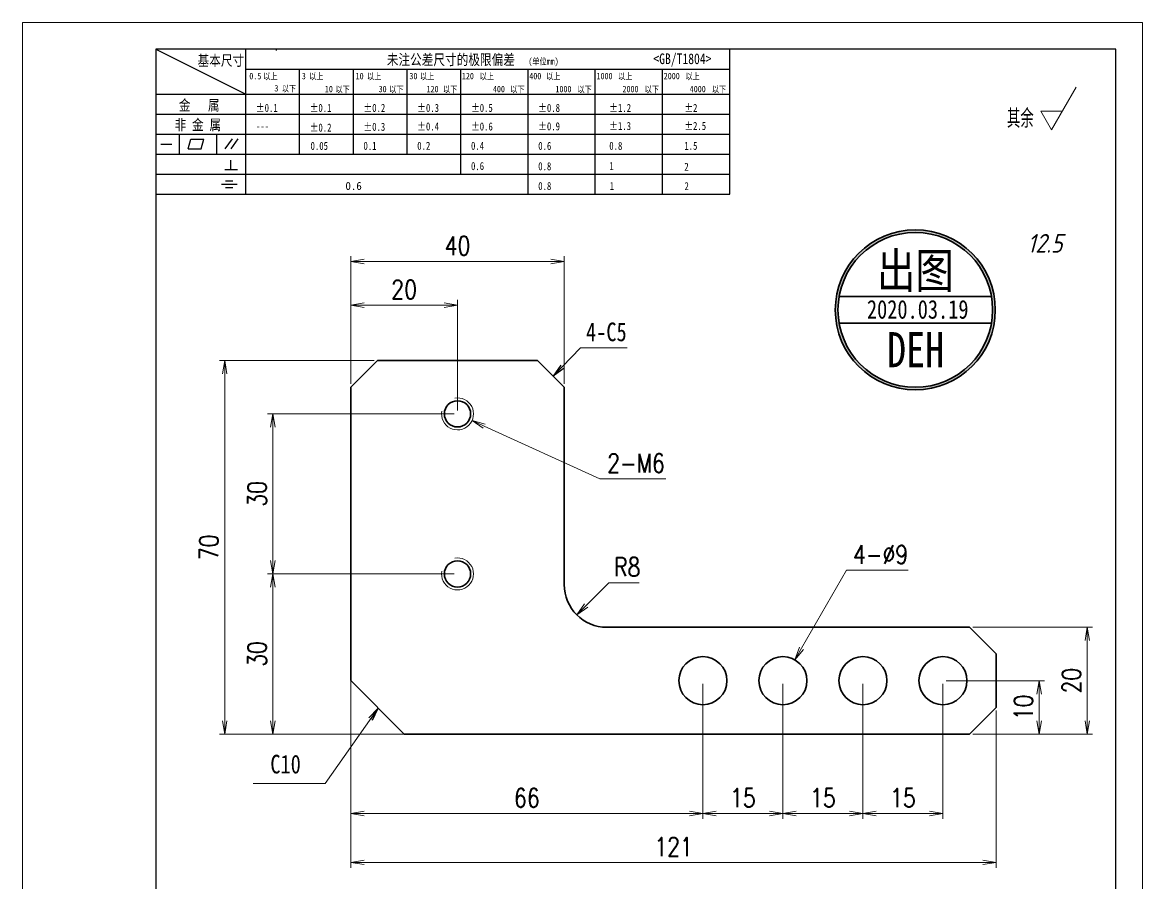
# Model space of a CAD drawing. Header units: millimetres. Extents: x -51813 to 38145, y -10860 to 38732.
# Drawn here: x -48316.7 to -48106.7, y 37903.5 to 38064.9 of the extents above; entities that cross this region are included whole.
import ezdxf
from ezdxf.enums import TextEntityAlignment as Align

# ---------------------------------------------------------------- set-up
doc = ezdxf.new("R2010")
doc.units = ezdxf.units.MM
doc.header["$LTSCALE"] = 0.5
doc.linetypes.add('DOT2', pattern=[0.125, 0, -0.125])
for name, color, linetype, lineweight in [('印章专用-出图', 1, 'Continuous', 80), ('图框', 7, 'Continuous', 18), ('标注线', 3, 'Continuous', 18)]:
    doc.layers.add(name, color=color, linetype=linetype, lineweight=lineweight)
doc.layers.add('图\\M+19E79\\M+195B6\\M+18E9A', color=7, linetype='Continuous')
doc.layers.add('车型', color=7, linetype='Continuous')
doc.layers.add('打印-禁用', color=7, linetype='Continuous', lineweight=15, plot=False)
doc.styles.add('DIM', font='romans.shx', dxfattribs={"width": 0.8, "bigfont": 'bigfont.shx'})
doc.styles.add('国标', font='simfang.ttf', dxfattribs={"width": 0.8})
doc.styles.add('机械长仿宋', font='gbenor.shx', dxfattribs={"height": 1, "bigfont": 'gbcbig.shx'})
doc.dimstyles.new('DEH 1-1', dxfattribs={"dimtxt": 3.5, "dimasz": 2.5, "dimexe": 1, "dimexo": 0.625, "dimgap": 1.2, "dimtad": 1, "dimtoh": 1, "dimdsep": 46, "dimtxsty": 'DIM', "dimblk": 'OPEN', "dimcen": 0, "dimclrd": 8, "dimclre": 8, "dimclrt": 2, "dimazin": 2, "dimtfac": 0.5, "dimtmove": 0, "dimatfit": 3, "dimldrblk": 'OPEN', "dimfxl": 0, "dimtolj": 2, "dimlwd": 18, "dimlwe": 18, "dimarcsym": 0})
doc.dimstyles.new('DEH 1-1$0', dxfattribs={"dimtxt": 3.5, "dimasz": 2.5, "dimexe": 1, "dimexo": 0.625, "dimgap": 1.2, "dimtad": 1, "dimzin": 9, "dimdsep": 46, "dimtxsty": 'DIM', "dimblk": 'OPEN', "dimcen": 0, "dimclrd": 8, "dimclre": 8, "dimclrt": 2, "dimazin": 2, "dimtfac": 0.5, "dimtmove": 0, "dimatfit": 3, "dimldrblk": 'OPEN', "dimfxl": 0, "dimtolj": 2, "dimlwd": 18, "dimlwe": 18, "dimarcsym": 0})
doc.dimstyles.new('DEH 1-1$3', dxfattribs={"dimtxt": 3.5, "dimasz": 2.5, "dimexe": 1, "dimexo": 0.625, "dimgap": 1.2, "dimtad": 1, "dimtoh": 1, "dimdsep": 46, "dimtxsty": 'DIM', "dimblk": 'OPEN', "dimcen": 0, "dimclrd": 8, "dimclre": 8, "dimclrt": 2, "dimazin": 2, "dimtfac": 0.5, "dimtofl": 0, "dimtmove": 0, "dimatfit": 3, "dimldrblk": 'OPEN', "dimfxl": 0, "dimtolj": 2, "dimlwd": 18, "dimlwe": 18, "dimarcsym": 0})
doc.dimstyles.new('DEH 1-1$4', dxfattribs={"dimtxt": 3.5, "dimasz": 2.5, "dimexe": 1, "dimexo": 0.625, "dimgap": 1.2, "dimtad": 1, "dimtoh": 1, "dimdsep": 46, "dimtxsty": 'DIM', "dimblk": 'OPEN', "dimcen": 0, "dimclrd": 8, "dimclre": 8, "dimclrt": 2, "dimazin": 2, "dimtfac": 0.5, "dimtofl": 0, "dimtmove": 0, "dimatfit": 3, "dimldrblk": 'OPEN', "dimfxl": 0, "dimtolj": 2, "dimlwd": 18, "dimlwe": 18, "dimarcsym": 0})

# ---------------------------------------------------------------- blocks, each defined once
blk = doc.blocks.new('GZDEH零件A4图框V01版')
at = {"layer": '图\\M+19E79\\M+195B6\\M+18E9A', "linetype": 'Continuous'}
for p, q in [((25, 292), (25, 13.5)), ((205, 292), (25, 292)), ((205, 13.5), (205, 292))]:
    blk.add_line(p, q, dxfattribs=at)
at = {"layer": '图\\M+19E79\\M+195B6\\M+18E9A', "color": 9}
for p, q in [((25, 292), (41.88, 283.54)), ((41.88, 264.79), (41.88, 292)), ((47.66, 291.75), (47.66, 292)), ((132.6, 264.79), (132.6, 292)), ((41.88, 288.22), (132.6, 288.22)), ((51.96, 272.29), (51.96, 288.22)), ((62.04, 272.29), (62.04, 288.22)), ((72.12, 272.29), (72.12, 288.22)), ((82.2, 268.54), (82.2, 288.22)), ((94.8, 264.79), (94.8, 288.22)), ((107.4, 264.79), (107.4, 288.22)), ((120, 264.79), (120, 288.22)), ((25, 283.54), (132.6, 283.54)), ((25, 279.79), (132.6, 279.79)), ((25, 276.04), (132.6, 276.04)), ((29.43, 272.34), (29.43, 276.04)), ((36.42, 272.34), (36.42, 276.04)), ((38.03, 273.3), (39.36, 275.16)), ((39.11, 273.3), (40.45, 275.16)), ((25.94, 274.19), (28, 274.19)), ((31.1, 273.3), (31.58, 275.09)), ((31.1, 273.3), (33.51, 273.3)), ((31.58, 275.09), (33.99, 275.09)), ((33.51, 273.3), (33.99, 275.09)), ((25, 272.29), (132.6, 272.29)), ((39.09, 269.41), (39.09, 271.18)), ((37.93, 269.41), (40.32, 269.41)), ((25, 268.54), (132.6, 268.54)), ((38.08, 267.29), (39.43, 267.29)), ((25, 264.79), (132.6, 264.79)), ((37.3, 266.69), (40.28, 266.69)), ((38.08, 266.09), (39.44, 266.09))]:
    blk.add_line(p, q, dxfattribs=at)
at = {"layer": '打印-禁用', "linetype": 'Continuous'}
for p, q in [((0, 297), (0, 0)), ((210, 297), (0, 297)), ((210, 297), (210, 0))]:
    blk.add_line(p, q, dxfattribs=at)
at = {"layer": '图\\M+19E79\\M+195B6\\M+18E9A', "color": 9, "style": '国标', "width": 0.8}
for s, height, p in [('基本尺寸', 2, (32.84, 288.88)), ('未注公差尺寸的极限偏差', 2, (68.32, 289.02)), ('<GB/T1804>', 2, (118.29, 289.19)), ('30', 1.2, (72.55, 286.35)), ('金   属', 2, (29.33, 280.48)), ('±0.1', 1.5, (43.78, 280.23)), ('±0.1', 1.5, (53.86, 280.23)), ('±0.2', 1.5, (63.94, 280.23)), ('±0.3', 1.5, (74.02, 280.23)), ('±0.5', 1.5, (84.1, 280.23)), ('±0.8', 1.5, (96.7, 280.23)), ('±1.2', 1.5, (110.02, 280.23)), ('±2', 1.5, (124.09, 280.23)), ('非 金 属', 2, (28.53, 276.82)), ('---', 1.5, (43.78, 276.81)), ('±0.2', 1.5, (53.86, 276.54)), ('±0.3', 1.5, (63.94, 276.69)), ('±0.4', 1.5, (74.02, 276.75)), ('±0.6', 1.5, (84.1, 276.75)), ('±0.9', 1.5, (96.7, 276.78)), ('±1.3', 1.5, (110.02, 276.84)), ('±2.5', 1.5, (124.09, 276.85)), ('0.1', 1.5, (63.94, 273.12)), ('0.2', 1.5, (74.02, 273.13)), ('0.4', 1.5, (84.1, 273.13)), ('0.6', 1.5, (96.7, 273.11)), ('0.8', 1.5, (110.02, 273.13)), ('1.5', 1.5, (124.09, 273.12)), ('0.6', 1.5, (84.1, 269.33)), ('0.8', 1.5, (96.7, 269.3)), ('1', 1.5, (110.02, 269.34)), ('2', 1.5, (124.09, 269.2)), ('0.8', 1.5, (96.7, 265.59)), ('1', 1.5, (110.1, 265.6)), ('2', 1.5, (124.13, 265.57))]:
    blk.add_text(s, height=height, dxfattribs=at).set_placement(p)
at = {"layer": '图\\M+19E79\\M+195B6\\M+18E9A', "color": 9, "lineweight": 15, "style": '国标', "width": 0.8}
for s, p in [('0.5', (42.54, 286.35)), ('以上', (45.15, 286.3)), ('3', (52.39, 286.35)), ('以上', (53.76, 286.3)), ('10', (62.47, 286.35)), ('以上', (64.6, 286.3)), ('以上', (74.53, 286.3)), ('120', (82.39, 286.35)), ('以上', (85.72, 286.3)), ('400', (95.03, 286.35)), ('以上', (98.19, 286.3)), ('1000', (107.63, 286.35)), ('以上', (111.67, 286.3)), ('2000', (120.23, 286.35)), ('以上', (124.31, 286.3)), ('3', (47.24, 284.06)), ('以下', (48.61, 284.01)), ('10', (56.7, 283.92)), ('以下', (58.69, 283.87)), ('30', (66.78, 283.92)), ('以下', (68.77, 283.87)), ('120', (75.77, 283.92)), ('以下', (78.85, 283.87)), ('400', (88.21, 283.92)), ('以下', (91.45, 283.87)), ('1000', (99.92, 283.92)), ('以下', (104.05, 283.87)), ('2000', (112.5, 283.92)), ('以下', (116.65, 283.87)), ('4000', (125.1, 283.92)), ('以下', (129.25, 283.87))]:
    blk.add_text(s, height=1.2, dxfattribs=at).set_placement(p)
at = {"layer": '图\\M+19E79\\M+195B6\\M+18E9A', "color": 9, "lineweight": 13, "style": '国标'}
blk.add_text('0.6', height=1.5, dxfattribs=at).set_placement((60.56, 265.61))
at = {"layer": '图\\M+19E79\\M+195B6\\M+18E9A', "color": 9, "lineweight": 15, "insert": (94.85, 290.31), "char_height": 1.2, "width": 8.7957, "attachment_point": 1, "style": '国标'}
blk.add_mtext('(单位mm)', dxfattribs=at)
at = {"layer": '图\\M+19E79\\M+195B6\\M+18E9A', "color": 9, "insert": (54.02, 273.09), "char_height": 1.5, "width": 5.1982, "attachment_point": 7, "style": '国标'}
blk.add_mtext('0.05', dxfattribs=at)
blk = doc.blocks.new('DEH A4')
at = {"layer": '图框'}
blk.add_blockref('GZDEH零件A4图框V01版', (0, 0), dxfattribs=at)
blk = doc.blocks.new('FINISHER_TR')
at = {"layer": '标注线'}
for p, q in [((0, 0), (4.62, 8)), ((-2.02, 3.5), (0, 0)), ((2.02, 3.5), (-2.02, 3.5))]:
    blk.add_line(p, q, dxfattribs=at)
at = {"layer": '标注线', "color": 2, "style": '机械长仿宋', "oblique": 15}
blk.add_attdef('0.0', text='', height=3.5, dxfattribs=at).set_placement((2.03, -24.04), align=Align.BOTTOM_RIGHT)
blk = doc.blocks.new('其余12.5')
at = {"layer": '标注线'}
blk.add_blockref('FINISHER_TR', (0, 0), dxfattribs=at).add_auto_attribs({'0.0': '12.5'})
at = {"layer": '标注线', "color": 7, "linetype": 'DOT2', "style": '机械长仿宋'}
blk.add_text('其余', height=3.5, dxfattribs=at).set_placement((-8.38, 0.4))
blk = doc.blocks.new('_Open')
at = {"color": 0, "linetype": 'ByBlock', "lineweight": -2}
for p, q in [((-1, 0.167), (0, 0)), ((-1, -0.167), (0, 0)), ((0, 0), (-1, 0))]:
    blk.add_line(p, q, dxfattribs=at)
blk = doc.blocks.new('*D20')
at = {"layer": 'Defpoints', "color": 0, "transparency": 16777216}
for p in [(-48215.15, 38020.06), (-48255.15, 37996.5), (-48215.15, 37996.5)]:
    blk.add_point(p, dxfattribs=at)
at = {"layer": '标注线', "color": 8, "lineweight": 18, "transparency": 16777216}
for p, q in [((-48255.15, 37997.13), (-48255.15, 38021.06)), ((-48215.15, 37997.13), (-48215.15, 38021.06)), ((-48252.65, 38020.06), (-48217.65, 38020.06))]:
    blk.add_line(p, q, dxfattribs=at)
at = {"layer": '标注线', "color": 8, "lineweight": 18, "transparency": 16777216, "xscale": 2.5, "yscale": 2.5, "zscale": 2.5, "rotation": 180}
blk.add_blockref('_Open', (-48255.15, 38020.06), dxfattribs=at)
at = {"layer": '标注线', "color": 8, "lineweight": 18, "transparency": 16777216, "xscale": 2.5, "yscale": 2.5, "zscale": 2.5}
blk.add_blockref('_Open', (-48215.15, 38020.06), dxfattribs=at)
at = {"layer": '标注线', "color": 2, "transparency": 16777216, "insert": (-48235.15, 38023.01), "char_height": 3.5, "attachment_point": 5, "style": 'DIM'}
blk.add_mtext('\\A2;40', dxfattribs=at)
blk = doc.blocks.new('*D21')
at = {"layer": 'Defpoints', "color": 0, "transparency": 16777216}
for p in [(-48278.79, 38001.5), (-48250.15, 38001.5), (-48245.15, 37931.5)]:
    blk.add_point(p, dxfattribs=at)
at = {"layer": '标注线', "color": 8, "lineweight": 18, "transparency": 16777216}
for p, q in [((-48250.77, 38001.5), (-48279.79, 38001.5)), ((-48278.79, 37934), (-48278.79, 37999)), ((-48245.77, 37931.5), (-48279.79, 37931.5))]:
    blk.add_line(p, q, dxfattribs=at)
at = {"layer": '标注线', "color": 8, "lineweight": 18, "transparency": 16777216, "xscale": 2.5, "yscale": 2.5, "zscale": 2.5}
for p, rotation in [((-48278.79, 38001.5), 90), ((-48278.79, 37931.5), 270)]:
    blk.add_blockref('_Open', p, dxfattribs=dict(at, rotation=rotation))
at = {"layer": '标注线', "color": 2, "transparency": 16777216, "insert": (-48281.74, 37966.5), "char_height": 3.5, "attachment_point": 5, "rotation": 90, "style": 'DIM'}
blk.add_mtext('\\A2;70', dxfattribs=at)
blk = doc.blocks.new('*D22')
at = {"layer": 'Defpoints', "color": 0, "transparency": 16777216}
for p in [(-48255.15, 37941.5), (-48134.15, 37936.5), (-48134.15, 37907.44)]:
    blk.add_point(p, dxfattribs=at)
at = {"layer": '标注线', "color": 8, "lineweight": 18, "transparency": 16777216}
for p, q in [((-48255.15, 37940.88), (-48255.15, 37906.44)), ((-48134.15, 37935.88), (-48134.15, 37906.44)), ((-48252.65, 37907.44), (-48136.65, 37907.44))]:
    blk.add_line(p, q, dxfattribs=at)
at = {"layer": '标注线', "color": 8, "lineweight": 18, "transparency": 16777216, "xscale": 2.5, "yscale": 2.5, "zscale": 2.5, "rotation": 180}
blk.add_blockref('_Open', (-48255.15, 37907.44), dxfattribs=at)
at = {"layer": '标注线', "color": 8, "lineweight": 18, "transparency": 16777216, "xscale": 2.5, "yscale": 2.5, "zscale": 2.5}
blk.add_blockref('_Open', (-48134.15, 37907.44), dxfattribs=at)
at = {"layer": '标注线', "color": 2, "transparency": 16777216, "insert": (-48194.65, 37910.39), "char_height": 3.5, "attachment_point": 5, "style": 'DIM'}
blk.add_mtext('\\A2;121', dxfattribs=at)
blk = doc.blocks.new('*D23')
at = {"layer": 'Defpoints', "color": 0, "transparency": 16777216}
for p in [(-48139.15, 37951.5), (-48117.09, 37951.5), (-48139.15, 37931.5)]:
    blk.add_point(p, dxfattribs=at)
at = {"layer": '标注线', "color": 8, "lineweight": 18, "transparency": 16777216}
for p, q in [((-48138.52, 37951.5), (-48116.09, 37951.5)), ((-48117.09, 37934), (-48117.09, 37949)), ((-48138.52, 37931.5), (-48116.09, 37931.5))]:
    blk.add_line(p, q, dxfattribs=at)
at = {"layer": '标注线', "color": 8, "lineweight": 18, "transparency": 16777216, "xscale": 2.5, "yscale": 2.5, "zscale": 2.5}
for p, rotation in [((-48117.09, 37951.5), 90), ((-48117.09, 37931.5), 270)]:
    blk.add_blockref('_Open', p, dxfattribs=dict(at, rotation=rotation))
at = {"layer": '标注线', "color": 2, "transparency": 16777216, "insert": (-48120.04, 37941.5), "char_height": 3.5, "attachment_point": 5, "rotation": 90, "style": 'DIM'}
blk.add_mtext('\\A2;20', dxfattribs=at)
blk = doc.blocks.new('*D24')
at = {"layer": 'Defpoints', "color": 0, "transparency": 16777216}
for p in [(-48255.15, 38011.86), (-48255.15, 37996.5), (-48235.15, 37991.5)]:
    blk.add_point(p, dxfattribs=at)
at = {"layer": '标注线', "color": 8, "lineweight": 18, "transparency": 16777216}
for p, q in [((-48255.15, 37997.13), (-48255.15, 38012.86)), ((-48235.15, 37992.13), (-48235.15, 38012.86)), ((-48237.65, 38011.86), (-48252.65, 38011.86))]:
    blk.add_line(p, q, dxfattribs=at)
at = {"layer": '标注线', "color": 8, "lineweight": 18, "transparency": 16777216, "xscale": 2.5, "yscale": 2.5, "zscale": 2.5, "rotation": 180}
blk.add_blockref('_Open', (-48255.15, 38011.86), dxfattribs=at)
at = {"layer": '标注线', "color": 8, "lineweight": 18, "transparency": 16777216, "xscale": 2.5, "yscale": 2.5, "zscale": 2.5}
blk.add_blockref('_Open', (-48235.15, 38011.86), dxfattribs=at)
at = {"layer": '标注线', "color": 2, "transparency": 16777216, "insert": (-48245.15, 38014.81), "char_height": 3.5, "attachment_point": 5, "style": 'DIM'}
blk.add_mtext('\\A2;20', dxfattribs=at)
blk = doc.blocks.new('*D25')
at = {"layer": 'Defpoints', "color": 0, "transparency": 16777216}
for p in [(-48235.15, 37961.5), (-48269.77, 37931.5), (-48239.26, 37931.5)]:
    blk.add_point(p, dxfattribs=at)
at = {"layer": '标注线', "color": 8, "lineweight": 18, "transparency": 16777216}
for p, q in [((-48235.77, 37961.5), (-48270.77, 37961.5)), ((-48269.77, 37959), (-48269.77, 37934)), ((-48239.88, 37931.5), (-48270.77, 37931.5))]:
    blk.add_line(p, q, dxfattribs=at)
at = {"layer": '标注线', "color": 8, "lineweight": 18, "transparency": 16777216, "xscale": 2.5, "yscale": 2.5, "zscale": 2.5}
for p, rotation in [((-48269.77, 37961.5), 90), ((-48269.77, 37931.5), 270)]:
    blk.add_blockref('_Open', p, dxfattribs=dict(at, rotation=rotation))
at = {"layer": '标注线', "color": 2, "transparency": 16777216, "insert": (-48272.72, 37946.5), "char_height": 3.5, "attachment_point": 5, "rotation": 90, "style": 'DIM'}
blk.add_mtext('\\A2;30', dxfattribs=at)
blk = doc.blocks.new('*D26')
at = {"layer": 'Defpoints', "color": 0, "transparency": 16777216}
for p in [(-48269.77, 37991.5), (-48235.15, 37991.5), (-48235.15, 37961.5)]:
    blk.add_point(p, dxfattribs=at)
at = {"layer": '标注线', "color": 8, "lineweight": 18, "transparency": 16777216}
for p, q in [((-48235.77, 37991.5), (-48270.77, 37991.5)), ((-48269.77, 37964), (-48269.77, 37989)), ((-48235.77, 37961.5), (-48270.77, 37961.5))]:
    blk.add_line(p, q, dxfattribs=at)
at = {"layer": '标注线', "color": 8, "lineweight": 18, "transparency": 16777216, "xscale": 2.5, "yscale": 2.5, "zscale": 2.5}
for p, rotation in [((-48269.77, 37991.5), 90), ((-48269.77, 37961.5), 270)]:
    blk.add_blockref('_Open', p, dxfattribs=dict(at, rotation=rotation))
at = {"layer": '标注线', "color": 2, "transparency": 16777216, "insert": (-48272.72, 37976.5), "char_height": 3.5, "attachment_point": 5, "rotation": 90, "style": 'DIM'}
blk.add_mtext('\\A2;30', dxfattribs=at)
blk = doc.blocks.new('*D27')
at = {"layer": 'Defpoints', "color": 0, "transparency": 16777216}
for p in [(-48144.15, 37941.5), (-48139.15, 37931.5), (-48126.1, 37931.5)]:
    blk.add_point(p, dxfattribs=at)
at = {"layer": '标注线', "color": 8, "lineweight": 18, "transparency": 16777216}
for p, q in [((-48143.52, 37941.5), (-48125.1, 37941.5)), ((-48126.1, 37939), (-48126.1, 37934)), ((-48138.52, 37931.5), (-48125.1, 37931.5))]:
    blk.add_line(p, q, dxfattribs=at)
at = {"layer": '标注线', "color": 8, "lineweight": 18, "transparency": 16777216, "xscale": 2.5, "yscale": 2.5, "zscale": 2.5}
for p, rotation in [((-48126.1, 37941.5), 90), ((-48126.1, 37931.5), 270)]:
    blk.add_blockref('_Open', p, dxfattribs=dict(at, rotation=rotation))
at = {"layer": '标注线', "color": 2, "transparency": 16777216, "insert": (-48129.05, 37936.5), "char_height": 3.5, "attachment_point": 5, "rotation": 90, "style": 'DIM'}
blk.add_mtext('\\A2;10', dxfattribs=at)
blk = doc.blocks.new('*D28')
at = {"layer": 'Defpoints', "color": 0, "transparency": 16777216}
for p in [(-48255.15, 37945.9), (-48189.15, 37941.5), (-48255.15, 37916.6)]:
    blk.add_point(p, dxfattribs=at)
at = {"layer": '标注线', "color": 8, "lineweight": 18, "transparency": 16777216}
for p, q in [((-48255.15, 37945.27), (-48255.15, 37915.6)), ((-48189.15, 37940.88), (-48189.15, 37915.6)), ((-48191.65, 37916.6), (-48252.65, 37916.6))]:
    blk.add_line(p, q, dxfattribs=at)
at = {"layer": '标注线', "color": 8, "lineweight": 18, "transparency": 16777216, "xscale": 2.5, "yscale": 2.5, "zscale": 2.5, "rotation": 180}
blk.add_blockref('_Open', (-48255.15, 37916.6), dxfattribs=at)
at = {"layer": '标注线', "color": 8, "lineweight": 18, "transparency": 16777216, "xscale": 2.5, "yscale": 2.5, "zscale": 2.5}
blk.add_blockref('_Open', (-48189.15, 37916.6), dxfattribs=at)
at = {"layer": '标注线', "color": 2, "transparency": 16777216, "insert": (-48222.15, 37919.55), "char_height": 3.5, "attachment_point": 5, "style": 'DIM'}
blk.add_mtext('\\A2;66', dxfattribs=at)
blk = doc.blocks.new('*D29')
at = {"layer": 'Defpoints', "color": 0, "transparency": 16777216}
for p in [(-48189.15, 37941.5), (-48174.15, 37941.5), (-48174.15, 37916.6)]:
    blk.add_point(p, dxfattribs=at)
at = {"layer": '标注线', "color": 8, "lineweight": 18, "transparency": 16777216}
for p, q in [((-48189.15, 37940.88), (-48189.15, 37915.6)), ((-48174.15, 37940.88), (-48174.15, 37915.6)), ((-48186.65, 37916.6), (-48176.65, 37916.6))]:
    blk.add_line(p, q, dxfattribs=at)
at = {"layer": '标注线', "color": 8, "lineweight": 18, "transparency": 16777216, "xscale": 2.5, "yscale": 2.5, "zscale": 2.5, "rotation": 180}
blk.add_blockref('_Open', (-48189.15, 37916.6), dxfattribs=at)
at = {"layer": '标注线', "color": 8, "lineweight": 18, "transparency": 16777216, "xscale": 2.5, "yscale": 2.5, "zscale": 2.5}
blk.add_blockref('_Open', (-48174.15, 37916.6), dxfattribs=at)
at = {"layer": '标注线', "color": 2, "transparency": 16777216, "insert": (-48181.65, 37919.55), "char_height": 3.5, "attachment_point": 5, "style": 'DIM'}
blk.add_mtext('\\A2;15', dxfattribs=at)
blk = doc.blocks.new('*D30')
at = {"layer": 'Defpoints', "color": 0, "transparency": 16777216}
for p in [(-48174.15, 37941.5), (-48159.15, 37941.5), (-48159.15, 37916.6)]:
    blk.add_point(p, dxfattribs=at)
at = {"layer": '标注线', "color": 8, "lineweight": 18, "transparency": 16777216}
for p, q in [((-48174.15, 37940.88), (-48174.15, 37915.6)), ((-48159.15, 37940.88), (-48159.15, 37915.6)), ((-48171.65, 37916.6), (-48161.65, 37916.6))]:
    blk.add_line(p, q, dxfattribs=at)
at = {"layer": '标注线', "color": 8, "lineweight": 18, "transparency": 16777216, "xscale": 2.5, "yscale": 2.5, "zscale": 2.5, "rotation": 180}
blk.add_blockref('_Open', (-48174.15, 37916.6), dxfattribs=at)
at = {"layer": '标注线', "color": 8, "lineweight": 18, "transparency": 16777216, "xscale": 2.5, "yscale": 2.5, "zscale": 2.5}
blk.add_blockref('_Open', (-48159.15, 37916.6), dxfattribs=at)
at = {"layer": '标注线', "color": 2, "transparency": 16777216, "insert": (-48166.65, 37919.55), "char_height": 3.5, "attachment_point": 5, "style": 'DIM'}
blk.add_mtext('\\A2;15', dxfattribs=at)
blk = doc.blocks.new('*D31')
at = {"layer": 'Defpoints', "color": 0, "transparency": 16777216}
for p in [(-48159.15, 37941.5), (-48144.15, 37941.5), (-48144.15, 37916.6)]:
    blk.add_point(p, dxfattribs=at)
at = {"layer": '标注线', "color": 8, "lineweight": 18, "transparency": 16777216}
for p, q in [((-48159.15, 37940.88), (-48159.15, 37915.6)), ((-48144.15, 37940.88), (-48144.15, 37915.6)), ((-48156.65, 37916.6), (-48146.65, 37916.6))]:
    blk.add_line(p, q, dxfattribs=at)
at = {"layer": '标注线', "color": 8, "lineweight": 18, "transparency": 16777216, "xscale": 2.5, "yscale": 2.5, "zscale": 2.5, "rotation": 180}
blk.add_blockref('_Open', (-48159.15, 37916.6), dxfattribs=at)
at = {"layer": '标注线', "color": 8, "lineweight": 18, "transparency": 16777216, "xscale": 2.5, "yscale": 2.5, "zscale": 2.5}
blk.add_blockref('_Open', (-48144.15, 37916.6), dxfattribs=at)
at = {"layer": '标注线', "color": 2, "transparency": 16777216, "insert": (-48151.65, 37919.55), "char_height": 3.5, "attachment_point": 5, "style": 'DIM'}
blk.add_mtext('\\A2;15', dxfattribs=at)
blk = doc.blocks.new('*D32')
at = {"layer": 'Defpoints', "color": 0, "transparency": 16777216}
for p in [(-48207.15, 37959.5), (-48212.77, 37953.82)]:
    blk.add_point(p, dxfattribs=at)
at = {"layer": '标注线', "color": 8, "lineweight": 18, "transparency": 16777216}
for p, q in [((-48206.79, 37959.86), (-48211.01, 37955.59)), ((-48201.06, 37959.86), (-48206.79, 37959.86))]:
    blk.add_line(p, q, dxfattribs=at)
at = {"layer": '标注线', "color": 8, "lineweight": 18, "transparency": 16777216, "xscale": 2.5, "yscale": 2.5, "zscale": 2.5, "rotation": 225.3062519706563}
blk.add_blockref('_Open', (-48212.77, 37953.82), dxfattribs=at)
at = {"layer": '标注线', "color": 2, "transparency": 16777216, "insert": (-48203.33, 37962.81), "char_height": 3.5, "attachment_point": 5, "style": 'DIM'}
blk.add_mtext('\\A2;R8', dxfattribs=at)
blk = doc.blocks.new('*D33')
at = {"layer": 'Defpoints', "color": 0, "transparency": 16777216}
for p in [(-48237.87, 37992.75), (-48232.42, 37990.26)]:
    blk.add_point(p, dxfattribs=at)
at = {"layer": '标注线', "color": 8, "lineweight": 18, "transparency": 16777216}
for p, q in [((-48208.47, 37979.32), (-48230.14, 37989.22)), ((-48196.07, 37979.32), (-48208.47, 37979.32))]:
    blk.add_line(p, q, dxfattribs=at)
at = {"layer": '标注线', "color": 8, "lineweight": 18, "transparency": 16777216, "xscale": 2.5, "yscale": 2.5, "zscale": 2.5, "rotation": 155.4536313978396}
blk.add_blockref('_Open', (-48232.42, 37990.26), dxfattribs=at)
at = {"layer": '标注线', "color": 2, "transparency": 16777216, "insert": (-48201.67, 37982.27), "char_height": 3.5, "attachment_point": 5, "style": 'DIM'}
blk.add_mtext('\\A2;2-M6', dxfattribs=at)
blk = doc.blocks.new('*D34')
at = {"layer": 'Defpoints', "color": 0, "transparency": 16777216}
for p in [(-48171.9, 37945.4), (-48176.39, 37937.6)]:
    blk.add_point(p, dxfattribs=at)
at = {"layer": '标注线', "color": 8, "lineweight": 18, "transparency": 16777216}
for p, q in [((-48162.24, 37962.2), (-48170.66, 37947.57)), ((-48150.64, 37962.2), (-48162.24, 37962.2))]:
    blk.add_line(p, q, dxfattribs=at)
at = {"layer": '标注线', "color": 8, "lineweight": 18, "transparency": 16777216, "xscale": 2.5, "yscale": 2.5, "zscale": 2.5, "rotation": 240.0973002858471}
blk.add_blockref('_Open', (-48171.9, 37945.4), dxfattribs=at)
at = {"layer": '标注线', "color": 2, "transparency": 16777216, "insert": (-48155.84, 37965.15), "char_height": 3.5, "attachment_point": 5, "style": 'DIM'}
blk.add_mtext('\\A2;4-%%c9', dxfattribs=at)
blk = doc.blocks.new('出图章')
at = {"layer": '印章专用-出图'}
h = blk.add_hatch(color=256, dxfattribs=at)
h.paths.add_polyline_path([(15, 0, 1), (-15, 0, 1)])
h.paths.add_polyline_path([(14.5, 0, 1), (-14.5, 0, 1)], flags=16)
h.paths.add_polyline_path([(-7.31, -12.35), (7.41, -12.35), (7.41, -2.73), (-7.31, -2.73)], flags=8)
at = {"layer": '印章专用-出图', "lineweight": 35}
for p, q in [((-14.28, 2.5), (14.28, 2.5)), ((-14.28, -2.5), (14.28, -2.5))]:
    blk.add_line(p, q, dxfattribs=at)
for radius in [15, 14.5]:
    blk.add_circle((0, 0), radius, dxfattribs=at)
at = {"layer": '印章专用-出图', "color": 4, "style": '国标', "width": 0.8}
blk.add_text('DEH', height=6.562, dxfattribs=at).set_placement((0.05, -10.74), align=Align.CENTER)
at = {"layer": '印章专用-出图', "color": 3, "style": '国标', "width": 0.8}
blk.add_attdef('出图', text='', height=6.6, dxfattribs=at).set_placement((0, 7.35), align=Align.MIDDLE_CENTER)
at = {"layer": '印章专用-出图', "color": 2, "style": '国标', "width": 0.8}
blk.add_attdef('XXXX.XX.XX', text='', height=3.5, dxfattribs=at).set_placement((0.45, 0.1), align=Align.MIDDLE_CENTER)
blk = doc.blocks.new('YZ-CT')
at = {"layer": '印章专用-出图'}
blk.add_blockref('出图章', (0.63, 0), dxfattribs=at).add_auto_attribs({'出图': '出图', 'XXXX.XX.XX': '2020.03.19'})

msp = doc.modelspace()

# ---------------------------------------------------------------- linework, layer by layer
at = {"color": 7, "lineweight": 35, "ltscale": 0.176777}
for p, q in [((-48255.145, 37996.502), (-48250.145, 38001.502)), ((-48220.145, 38001.502), (-48215.145, 37996.502)), ((-48134.145, 37946.502), (-48139.145, 37951.502)), ((-48134.145, 37936.502), (-48139.145, 37931.502))]:
    msp.add_line(p, q, dxfattribs=at)
at = {"color": 7, "lineweight": 35}
for p, q in [((-48250.145, 38001.502), (-48220.145, 38001.502)), ((-48255.145, 37941.502), (-48255.145, 37996.502)), ((-48215.145, 37996.502), (-48215.145, 37959.502)), ((-48207.145, 37951.502), (-48139.145, 37951.502)), ((-48139.145, 37931.502), (-48245.145, 37931.502))]:
    msp.add_line(p, q, dxfattribs=at)
at = {"color": 7, "lineweight": 35, "ltscale": 0.25}
msp.add_line((-48134.145, 37946.502), (-48134.145, 37936.502), dxfattribs=at)
at = {"color": 7, "lineweight": 35, "ltscale": 0.353553}
msp.add_line((-48255.145, 37941.502), (-48245.145, 37931.502), dxfattribs=at)
at = {"color": 7, "lineweight": 35}
for centre, radius in [((-48235.145, 37991.502), 2.458), ((-48235.145, 37961.502), 2.458), ((-48189.145, 37941.502), 4.5), ((-48174.145, 37941.502), 4.5), ((-48159.145, 37941.502), 4.5), ((-48144.145, 37941.502), 4.5)]:
    msp.add_circle(centre, radius, dxfattribs=at)
at = {"color": 7, "lineweight": 13}
for centre in [(-48235.145, 37991.502), (-48235.145, 37961.502)]:
    msp.add_arc(centre, 3, 169.99999, 100.00001, dxfattribs=at)
at = {"color": 7, "lineweight": 35}
msp.add_arc((-48207.145, 37959.502), 8, 180.00001, 270, dxfattribs=at)

# ---------------------------------------------------------------- block references
at = {"layer": '印章专用-出图'}
msp.add_blockref('YZ-CT', (-48149.951, 38010.99), dxfattribs=at)
at = {"layer": '图框'}
msp.add_blockref('DEH A4', (-48316.714, 37767.86), dxfattribs=at)
at = {"layer": '标注线'}
msp.add_blockref('其余12.5', (-48123.77, 38044.703), dxfattribs=at)

# ---------------------------------------------------------------- texts
at = {"layer": '车型', "color": 3, "style": '国标', "width": 0.8}
for s, p in [('4-C5', (-48207.243, 38005.116)), ('C10', (-48267.377, 37924.114))]:
    msp.add_text(s, height=3.5, dxfattribs=at).set_placement(p, align=Align.CENTER)

# ---------------------------------------------------------------- dimensions: what is measured, and where the dimension line sits
at = {"layer": '标注线'}
for base, p1, p2, picture, middle in [((-48215.145, 38020.061), (-48255.145, 37996.502), (-48215.145, 37996.502), '*D20', (-48235.145, 38023.011)), ((-48255.145, 38011.859), (-48235.145, 37991.502), (-48255.145, 37996.502), '*D24', (-48245.145, 38014.809)), ((-48255.145, 37916.595), (-48189.145, 37941.502), (-48255.145, 37945.896), '*D28', (-48222.145, 37919.545)), ((-48174.145, 37916.595), (-48189.145, 37941.502), (-48174.145, 37941.502), '*D29', (-48181.645, 37919.545)), ((-48159.145, 37916.595), (-48174.145, 37941.502), (-48159.145, 37941.502), '*D30', (-48166.645, 37919.545)), ((-48144.145, 37916.595), (-48159.145, 37941.502), (-48144.145, 37941.502), '*D31', (-48151.645, 37919.545))]:
    dim = msp.add_linear_dim(base=base, p1=p1, p2=p2, dimstyle='DEH 1-1$0', dxfattribs=at)
    dim.commit()
    dim.dimension.update_dxf_attribs({"geometry": picture, "text_midpoint": middle})
for base, p1, p2, picture, middle in [((-48278.795, 38001.502), (-48245.145, 37931.502), (-48250.145, 38001.502), '*D21', (-48281.745, 37966.502)), ((-48269.773, 37991.502), (-48235.145, 37961.502), (-48235.145, 37991.502), '*D26', (-48272.723, 37976.502)), ((-48269.773, 37931.502), (-48235.145, 37961.502), (-48239.259, 37931.502), '*D25', (-48272.723, 37946.502)), ((-48117.088, 37951.502), (-48139.145, 37931.502), (-48139.145, 37951.502), '*D23', (-48120.038, 37941.502)), ((-48126.102, 37931.502), (-48144.145, 37941.502), (-48139.145, 37931.502), '*D27', (-48129.052, 37936.502))]:
    dim = msp.add_linear_dim(base=base, p1=p1, p2=p2, angle=90, dimstyle='DEH 1-1$0', dxfattribs=at)
    dim.commit()
    dim.dimension.update_dxf_attribs({"geometry": picture, "text_midpoint": middle})
for p1, p2, override, picture, middle in [((-48237.874, 37992.748), (-48232.416, 37990.256), {"dimpost": '2-M<>'}, '*D33', (-48201.669, 37979.319)), ((-48176.388, 37937.601), (-48171.902, 37945.403), {"dimpost": '4-%%c<>'}, '*D34', (-48155.84, 37962.203))]:
    dim = msp.add_diameter_dim_2p(p1=p1, p2=p2, dimstyle='DEH 1-1$3', override=override, dxfattribs=at)
    dim.commit()
    dim.dimension.update_dxf_attribs({"geometry": picture, "text_midpoint": middle, "dimtype": 163})
dim = msp.add_radius_dim(center=(-48207.145, 37959.502), mpoint=(-48212.772, 37953.815), dimstyle='DEH 1-1$4', dxfattribs=at)
dim.commit()
dim.dimension.update_dxf_attribs({"geometry": '*D32', "text_midpoint": (-48203.327, 37959.858), "dimtype": 164})
dim = msp.add_linear_dim(base=(-48134.145, 37907.443), p1=(-48255.145, 37941.502), p2=(-48134.145, 37936.502), dimstyle='DEH 1-1$0', dxfattribs=at)
dim.commit()
dim.dimension.update_dxf_attribs({"geometry": '*D22', "text_midpoint": (-48194.645, 37907.443), "dimtype": 160})

# ---------------------------------------------------------------- leaders
for points in [[(-48217.203, 37998.56), (-48212.069, 38003.871), (-48203.309, 38003.871)], [(-48250, 37936.357), (-48259.97, 37922.26), (-48273.466, 37922.26)]]:
    msp.add_leader(points, dimstyle='DEH 1-1', override={"dimgap": 1.2, "dimtad": 1}, dxfattribs=at)

doc.saveas('drawing.dxf')
